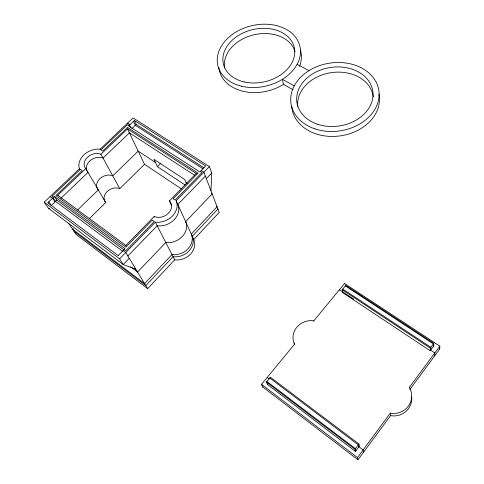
<?xml version="1.0" encoding="UTF-8"?>
<svg xmlns="http://www.w3.org/2000/svg" width="484" height="484" viewBox="0 0 484 484"><rect width="100%" height="100%" fill="white"/><g stroke="black" fill="none" stroke-linecap="round" stroke-linejoin="round"><path stroke-width="0.73" d="M430.209 350.755L430.27 348.063L433.797 343.325L345.8 285.427L342.236 289.759L342.745 292.687L430.209 350.755L433.712 346.036L433.797 343.325M430.772 349.999L430.839 347.306L342.805 289.063M433.295 346.604L433.374 343.888L345.37 285.941M434.705 355.788L434.807 352.957L430.633 350.186M210.97 190.756L211.762 173.012L209.384 166.575L133.07 117.939L100.073 149.217A16.456 12.36 -26 0 0 83.883 154.886A16.456 12.36 -26 0 0 79.461 168.747L44.165 202.197L48.394 208.229L123.214 264.548L135.877 269.219L134.673 268.317M409.906 389.402L439.702 349.018L439.835 346.151L344.541 283.521L313.795 320.844A17.363 16.111 -17.9 0 0 296.789 327.269A17.363 16.111 -17.9 0 0 294.544 344.215L294.659 344.566M411.702 396.934A18.338 17.672 17.3 0 1 390.558 415.629L357.966 459.8L357.47 457.61L390.322 413.154A18.471 17.775 16.2 0 0 408.345 406.191A18.471 17.775 16.2 0 0 409.416 387.315L439.835 346.151M355.462 451.421L354.984 449.309L358.928 444.003L270.344 377.205L266.382 382.033L267.44 384.484L355.462 451.421L359.382 446.145L358.928 444.003M357.966 459.8L262.655 386.922L263.012 386.492M267.44 384.484L267.912 383.909M342.745 292.687L343.174 292.167M262.655 386.922L261.493 384.332L294.544 344.215M68.474 223.203L76.254 234.601L147.65 288.646L174.688 259.847A15.924 13.201 -26.3 0 0 190.521 254.124A15.924 13.201 -26.3 0 0 193.763 239.538L219.252 212.385L203.879 172.231L201.217 170.519M129.258 258.293L123.214 264.548L119.627 258.831L44.165 202.197M206.329 178.626L211.762 173.012M127.873 256.006L157.191 225.762A17.043 13.703 -25.1 0 0 174.173 219.694A17.043 13.703 -25.1 0 0 177.834 204.478L205.355 176.085M119.627 258.831L155.328 222.138A17.164 13.752 -25 0 0 172.437 216.033A17.164 13.752 -25 0 0 176.14 200.751L209.384 166.575M126.124 245.872L125.864 245.43L154.154 216.475A11.441 9.166 -25 0 0 168.432 213.244A11.441 9.166 -25 0 0 169.418 200.854L196.202 173.441L127.522 128.925L100.932 154.221A10.969 8.24 -26 0 0 87.435 157.312A10.969 8.24 -26 0 0 85.795 168.613L57.784 195.264L58.086 195.73M118.229 255.576L124.981 248.655L54.426 196.456L47.747 202.802L118.386 255.727M185.191 185.039L157.324 166.605L160.815 163.138M74.681 230.789L74.064 231.394L145.817 285.627L173.066 256.689A16.026 13.249 -26.2 0 0 189.008 250.93A16.026 13.249 -26.2 0 0 192.281 236.283L217.957 209.015L217.328 208.598M89.552 218.435L105.706 202.542A10.315 8.01 -26.9 0 1 107.079 191.61A10.315 8.01 -26.9 0 1 119.778 188.693L144.535 164.33L127.522 128.925M73.211 228.629L72.588 229.234L144.583 283.588L171.971 254.56A16.099 13.28 -26.1 0 0 187.986 248.776A16.099 13.28 -26.1 0 0 191.289 234.087L217.086 206.741L216.457 206.323M77.646 209.941L98.282 189.891A10.563 8.101 -26.5 0 1 99.746 178.814A10.563 8.101 -26.5 0 1 112.748 175.831L138.182 151.117L155.431 162.491M124.067 249.907L56.894 200.122L51.274 205.476L48.757 201.84M131.902 128.587L136.24 124.448L134.401 120.474L128.617 125.967L199.838 171.935L205.658 165.97L134.401 120.474M60.972 198.222L88.015 172.401A10.896 8.216 -26.1 0 1 89.625 161.136A10.896 8.216 -26.1 0 1 103.032 158.062L129.416 132.87L194.568 175.232M48.394 208.229L49.773 208.81M297.103 64.311L308.998 70.634M294.26 85.85L282.36 79.34L283.43 84.434L293.02 89.709M136.24 124.448L203.952 167.821M203.038 168.753L135.338 125.308L133.493 121.339M129.99 124.66L127.601 123.124L127.843 123.62M129.077 125.531L127.582 124.57L100.962 149.816L102.747 151.032L127.54 127.467L198.119 173.139L173.151 198.724L175.141 200.073L201.961 172.534L200.297 171.463M211.526 193.461L212.167 193.884L185.644 221.678A16.492 13.461 -25.7 0 1 182.196 236.591A16.492 13.461 -25.7 0 1 165.776 242.49L137.583 272.038L130.692 266.865M439.284 348.746L439.702 349.018M186.11 182.728L187.187 183.436M342.236 289.759L430.27 348.063M353.586 299.076L339.453 289.698L339.526 290.091M144.535 164.33L181.7 189.093M57.784 195.264L125.864 245.43M53.585 197.254L52.109 196.159L80.35 169.376L82.129 170.628L55.89 195.566L125.84 247.197L152.345 220.038L154.335 221.436L125.786 250.742L124.134 249.52M123.117 250.561L125.761 252.527L147.65 288.646M122.724 251.281L55.569 201.386L53.083 197.732M269.715 377.974L358.299 444.85L358.759 446.986M269.273 379.026L267.174 377.441L267.313 377.768M358.91 446.774L363.127 449.963L363.575 452.201M266.853 381.452L355.456 448.674L355.934 450.786M266.382 382.033L354.984 449.309M261.493 384.332L357.47 457.61M50.536 196.915L50.221 196.456L52.581 198.21L55.067 201.864M54.426 196.456L56.894 200.122M79.461 168.747L79.745 169.225M85.795 168.613L105.706 202.542M100.932 154.221L119.778 188.693M100.073 149.217L100.333 149.701M155.328 222.138L174.688 259.847M154.154 216.475L154.505 217.159M129.537 125.096L130.783 127.734M169.418 200.854L171.161 204.575A11.362 9.136 -25.1 0 1 171.663 205.137M157.324 166.605L153.966 159.303L184.779 179.576L186.588 183.853M176.14 200.751L193.763 239.538M196.202 173.441L196.395 173.925M313.795 320.844L313.892 321.213M344.541 283.521L344.608 283.914M390.322 413.154L390.558 415.629M409.416 387.315L409.44 387.98M297.769 106.486A38.054 29.482 -8.4 0 1 332.181 72.509A38.054 29.482 -8.4 0 1 373.255 96.854M378.918 94.084A44.068 34.14 -8.4 0 1 340.046 135.913A44.068 34.14 -8.4 0 1 291.761 106.111M294.339 343.979A17.236 16.032 -18 0 1 294.115 342.884M224.655 68.014A36.118 26.705 -13.2 0 1 254.003 34.788A36.118 26.705 -13.2 0 1 294.968 51.643M300.425 50.052A41.83 30.922 -13.2 0 1 299.511 66.344M284.06 84.034A41.83 30.922 -13.2 0 1 242.472 91.143A41.83 30.922 -13.2 0 1 218.853 67.506M317.474 124.225A38.357 29.584 -8.5 0 0 372.983 92.934A38.357 29.584 -8.5 0 0 314.08 73.023A38.357 29.584 -8.5 0 0 317.474 124.225M314.963 128.877A44.419 34.261 -8.4 0 0 379.069 92.45A44.419 34.261 -8.4 0 0 310.716 69.617A44.419 34.261 -8.4 0 0 314.963 128.877M244.13 81.923A36.397 26.771 -13.2 0 0 294.581 49.144A36.397 26.771 -13.2 0 0 237.729 35.907A36.397 26.771 -13.2 0 0 244.13 81.923M241.449 86.2A42.144 31.006 -13.2 0 0 300.328 48.666A42.144 31.006 -13.2 0 0 234.813 32.767A42.144 31.006 -13.2 0 0 241.449 86.2"/></g></svg>
